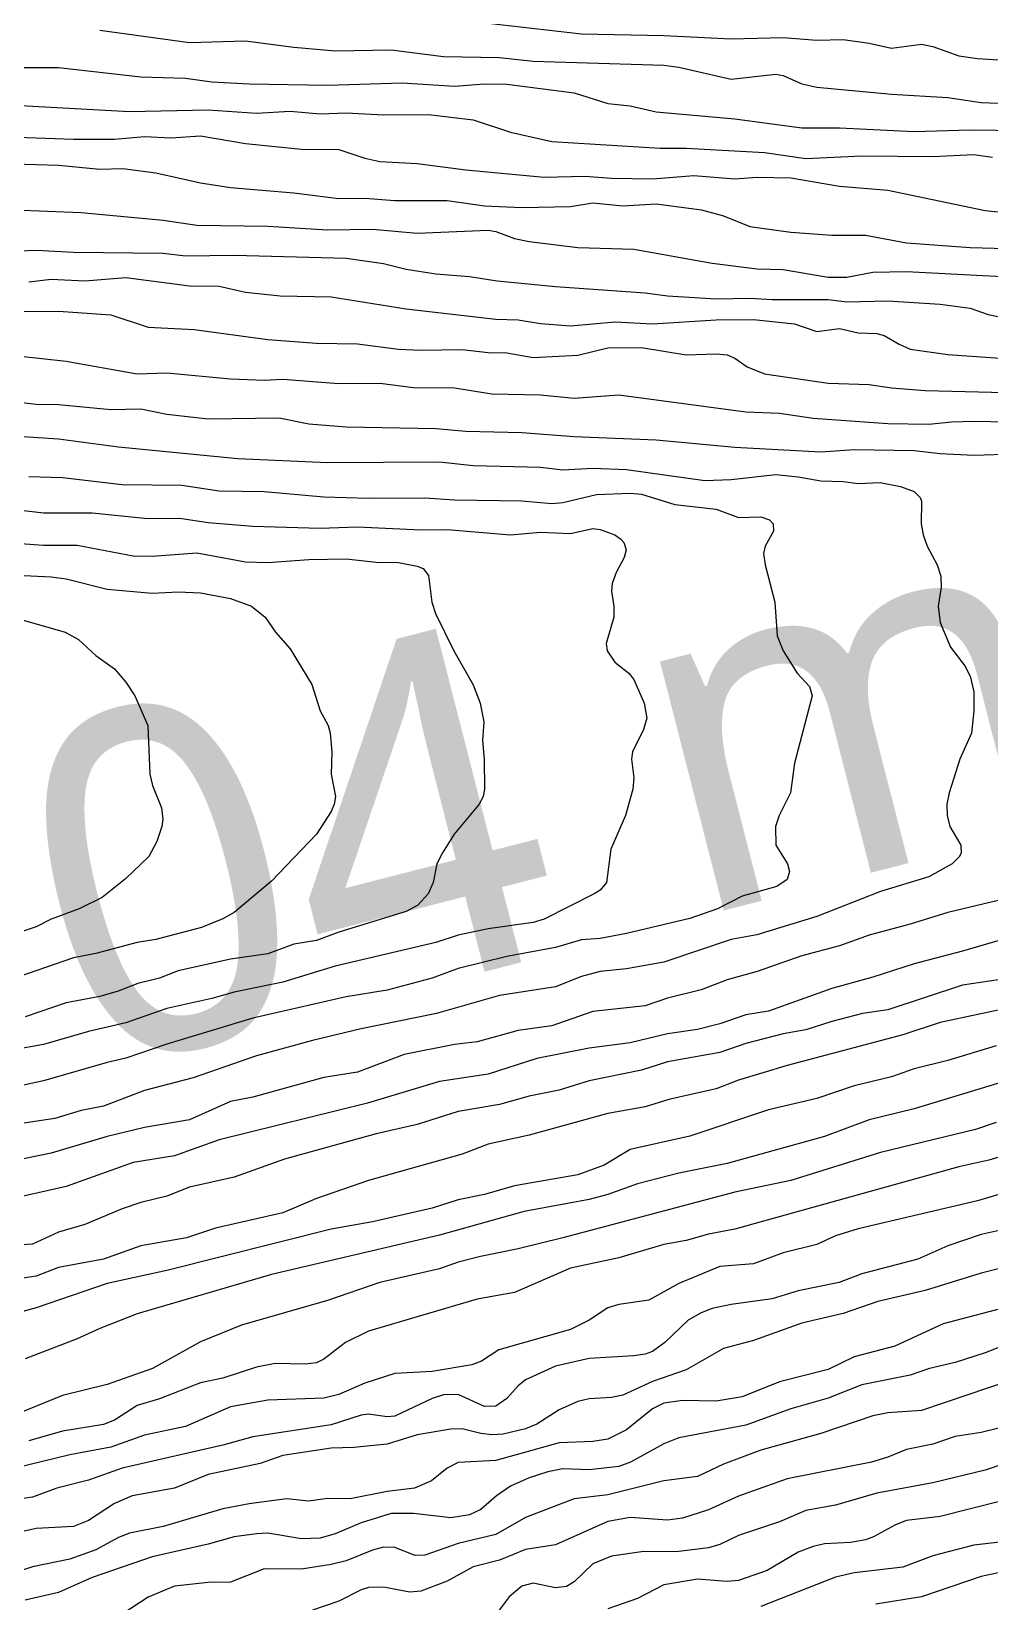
# Model space of a CAD drawing. Extents: x 474277 to 475042, y 254928 to 255625.
# Drawn here: x 474350.75 to 474370.44, y 255489.59 to 255521.82 of the extents above; entities that cross this region are included whole.
import ezdxf

# ---------------------------------------------------------------- set-up
doc = ezdxf.new("R2010")
doc.units = 0
doc.header["$MEASUREMENT"] = 0
doc.layers.add('BaseMapV2_DTM_export_MonNov09090547073261 — entities', color=1, linetype='CONTINUOUS')
doc.styles.get("Standard").update_dxf_attribs({"font": 'romans.shx'})

msp = doc.modelspace()

# ---------------------------------------------------------------- linework, layer by layer
at = {"layer": 'BaseMapV2_DTM_export_MonNov09090547073261 — entities', "color": 15, "linetype": 'Continuous', "true_color": 0xb7484b}
for points in [[(474352.156, 255521.839, 101.25), (474353.997, 255521.587, 101.25), (474355.147, 255521.625, 101.25), (474356.143, 255521.492, 101.25), (474356.987, 255521.416, 101.25), (474358.137, 255521.437, 101.25), (474359.211, 255521.3, 101.25), (474360.361, 255521.283, 101.25), (474361.051, 255521.204, 101.25), (474363.734, 255521.125, 101.25), (474364.041, 255521.081, 101.25), (474365.115, 255520.835, 101.25), (474366.035, 255520.941, 101.25), (474366.188, 255520.909, 101.25), (474366.571, 255520.741, 101.25), (474366.878, 255520.673, 101.25), (474368.412, 255520.531, 101.25), (474369.562, 255520.459, 101.25), (474370.252, 255520.36, 101.25), (474373.932, 255520.213, 101.25)], [(474360.131, 255521.987, 101), (474362.048, 255521.766, 101), (474363.734, 255521.73, 101), (474365.115, 255521.663, 101), (474366.188, 255521.693, 101), (474366.878, 255521.639, 101), (474367.415, 255521.65, 101), (474367.952, 255521.577, 101), (474368.412, 255521.473, 101), (474369.025, 255521.555, 101), (474369.255, 255521.508, 101), (474369.792, 255521.313, 101), (474370.175, 255521.257, 101), (474370.712, 255521.226, 101)], [(474350.469, 255521.078, 101.5), (474351.313, 255521.074, 101.5), (474353, 255520.882, 101.5), (474353.92, 255520.857, 101.5), (474354.457, 255520.785, 101.5), (474355.223, 255520.744, 101.5), (474356.834, 255520.716, 101.5), (474358.367, 255520.762, 101.5), (474359.441, 255520.692, 101.5), (474360.054, 255520.743, 101.5), (474360.514, 255520.732, 101.5), (474361.894, 255520.553, 101.5), (474362.584, 255520.34, 101.5), (474363.044, 255520.289, 101.5), (474363.581, 255520.166, 101.5), (474365.191, 255520.025, 101.5), (474366.571, 255519.838, 101.5), (474367.338, 255519.839, 101.5), (474368.872, 255519.764, 101.5), (474370.022, 255519.799, 101.5), (474372.706, 255519.766, 101.5)], [(474350.163, 255520.32, 101.75), (474352.77, 255520.176, 101.75), (474354.38, 255520.209, 101.75), (474355.377, 255520.138, 101.75), (474356.067, 255520.177, 101.75), (474356.68, 255520.123, 101.75), (474357.217, 255520.145, 101.75), (474357.984, 255520.108, 101.75), (474358.904, 255520.11, 101.75), (474359.824, 255520.004, 101.75), (474360.591, 255519.747, 101.75), (474361.434, 255519.56, 101.75), (474363.658, 255519.418, 101.75), (474364.194, 255519.424, 101.75), (474365.805, 255519.331, 101.75), (474366.648, 255519.206, 101.75), (474367.798, 255519.264, 101.75), (474369.255, 255519.247, 101.75), (474370.099, 255519.288, 101.75), (474370.482, 255519.234, 101.75)], [(474350.469, 255519.645, 102), (474351.62, 255519.603, 102), (474352.463, 255519.607, 102), (474353.076, 255519.658, 102), (474353.613, 255519.635, 102), (474354.227, 255519.671, 102), (474355.147, 255519.519, 102), (474356.297, 255519.401, 102), (474357.064, 255519.392, 102), (474357.6, 255519.216, 102), (474357.907, 255519.148, 102), (474358.674, 255519.11, 102), (474359.671, 255518.978, 102), (474361.281, 255518.826, 102), (474362.124, 255518.848, 102), (474362.661, 255518.803, 102), (474363.504, 255518.792, 102), (474364.348, 255518.862, 102), (474365.191, 255518.79, 102), (474365.651, 255518.824, 102), (474366.341, 255518.812, 102), (474367.338, 255518.644, 102), (474368.335, 255518.558, 102), (474370.329, 255518.141, 102), (474372.245, 255517.945, 102)], [(474350.393, 255519.097, 102.25), (474351.313, 255519.075, 102.25), (474352.156, 255518.99, 102.25), (474352.628, 255519.002, 102.25), (474353.306, 255518.917, 102.25), (474354.227, 255518.71, 102.25), (474354.84, 255518.614, 102.25), (474356.143, 255518.504, 102.25), (474357.064, 255518.391, 102.25), (474357.6, 255518.394, 102.25), (474358.214, 255518.345, 102.25), (474359.287, 255518.35, 102.25), (474360.054, 255518.236, 102.25), (474360.821, 255518.205, 102.25), (474361.818, 255518.223, 102.25), (474362.278, 255518.298, 102.25), (474362.891, 255518.238, 102.25), (474363.581, 255518.279, 102.25), (474364.508, 255518.159, 102.25), (474364.961, 255518.031, 102.25), (474365.498, 255517.815, 102.25), (474366.341, 255517.701, 102.25), (474367.185, 255517.635, 102.25), (474367.875, 255517.636, 102.25), (474368.718, 255517.481, 102.25), (474370.022, 255517.385, 102.25), (474371.249, 255517.349, 102.25)], [(474350.393, 255518.154, 102.5), (474351.773, 255518.104, 102.5), (474353.46, 255517.945, 102.5), (474354.15, 255517.841, 102.5), (474355.607, 255517.82, 102.5), (474356.834, 255517.743, 102.5), (474357.754, 255517.759, 102.5), (474358.674, 255517.676, 102.5), (474360.131, 255517.738, 102.5), (474360.284, 255517.711, 102.5), (474360.667, 255517.57, 102.5), (474360.974, 255517.508, 102.5), (474361.971, 255517.381, 102.5), (474363.121, 255517.347, 102.5), (474364.731, 255517.06, 102.5), (474365.651, 255516.946, 102.5), (474366.188, 255516.933, 102.5), (474367.108, 255516.776, 102.5), (474367.492, 255516.774, 102.5), (474368.028, 255516.876, 102.5), (474368.718, 255516.891, 102.5), (474370.942, 255516.774, 102.5)], [(474350.316, 255517.312, 102.75), (474350.853, 255517.328, 102.75), (474351.62, 255517.291, 102.75), (474353.46, 255517.271, 102.75), (474353.92, 255517.216, 102.75), (474354.917, 255517.226, 102.75), (474357.217, 255517.162, 102.75), (474357.984, 255517.057, 102.75), (474358.444, 255516.94, 102.75), (474359.057, 255516.841, 102.75), (474359.747, 255516.792, 102.75), (474360.318, 255516.702, 102.75), (474361.511, 255516.583, 102.75), (474363.351, 255516.456, 102.75), (474363.811, 255516.392, 102.75), (474364.808, 255516.332, 102.75), (474365.498, 255516.347, 102.75), (474365.958, 255516.314, 102.75), (474367.108, 255516.314, 102.75), (474367.492, 255516.268, 102.75), (474368.335, 255516.291, 102.75), (474369.408, 255516.223, 102.75), (474370.022, 255516.138, 102.75), (474370.392, 255516.012, 102.75), (474370.635, 255515.964, 102.75)], [(474350.699, 255516.68, 103), (474351.16, 255516.737, 103), (474351.85, 255516.699, 103), (474352.693, 255516.77, 103), (474353.997, 255516.6, 103), (474354.61, 255516.589, 103), (474355.147, 255516.467, 103), (474355.859, 255516.395, 103), (474356.91, 255516.371, 103), (474358.444, 255516.127, 103), (474360.284, 255515.911, 103), (474360.744, 255515.902, 103), (474361.204, 255515.825, 103), (474361.818, 255515.777, 103), (474362.738, 255515.856, 103), (474363.504, 255515.815, 103), (474364.808, 255515.897, 103), (474365.575, 255515.904, 103), (474366.418, 255515.819, 103), (474366.878, 255515.661, 103), (474367.338, 255515.724, 103), (474367.722, 255515.632, 103), (474368.105, 255515.62, 103), (474368.258, 255515.577, 103), (474368.565, 255515.398, 103), (474368.795, 255515.301, 103), (474369.562, 255515.187, 103), (474371.325, 255515.069, 103)], [(474350.393, 255516.071, 103.25), (474351.313, 255516.075, 103.25), (474352.386, 255516.004, 103.25), (474353.153, 255515.747, 103.25), (474354.097, 255515.705, 103.25), (474355.607, 255515.495, 103.25), (474356.604, 255515.424, 103.25), (474357.447, 255515.405, 103.25), (474358.29, 255515.299, 103.25), (474358.75, 255515.275, 103.25), (474359.594, 255515.292, 103.25), (474360.131, 255515.23, 103.25), (474360.514, 255515.221, 103.25), (474361.051, 255515.131, 103.25), (474361.971, 255515.175, 103.25), (474362.584, 255515.323, 103.25), (474363.274, 255515.333, 103.25), (474364.194, 255515.185, 103.25), (474364.808, 255515.205, 103.25), (474365.038, 255515.183, 103.25), (474365.191, 255515.113, 103.25), (474365.444, 255514.938, 103.25), (474365.805, 255514.795, 103.25), (474367.108, 255514.599, 103.25), (474367.952, 255514.577, 103.25), (474368.412, 255514.507, 103.25), (474369.102, 255514.452, 103.25), (474371.555, 255514.388, 103.25)], [(474350.469, 255515.159, 103.5), (474351.466, 255515.052, 103.5), (474352.923, 255514.79, 103.5), (474353.536, 255514.811, 103.5), (474354.84, 255514.693, 103.5), (474355.53, 255514.665, 103.5), (474355.913, 255514.682, 103.5), (474357.064, 255514.598, 103.5), (474357.907, 255514.599, 103.5), (474358.597, 255514.512, 103.5), (474359.441, 255514.506, 103.5), (474360.207, 255514.384, 103.5), (474361.204, 255514.361, 103.5), (474361.894, 255514.297, 103.5), (474362.814, 255514.36, 103.5), (474365.421, 255514.012, 103.5), (474366.111, 255513.984, 103.5), (474366.801, 255513.884, 103.5), (474368.335, 255513.773, 103.5), (474369.178, 255513.763, 103.5), (474369.638, 255513.811, 103.5), (474370.099, 255513.819, 103.5), (474370.789, 255513.806, 103.5)], [(474349.319, 255514.351, 103.75), (474350.849, 255514.172, 103.75), (474351.313, 255514.161, 103.75), (474352.386, 255514.063, 103.75), (474353, 255514.073, 103.75), (474353.536, 255513.968, 103.75), (474354.38, 255513.87, 103.75), (474355.837, 255513.891, 103.75), (474356.45, 255513.769, 103.75), (474357.217, 255513.704, 103.75), (474359.057, 255513.673, 103.75), (474359.671, 255513.616, 103.75), (474360.821, 255513.587, 103.75), (474361.894, 255513.505, 103.75), (474363.581, 255513.442, 103.75), (474365.191, 255513.289, 103.75), (474366.955, 255513.192, 103.75), (474367.645, 255513.24, 103.75), (474368.872, 255513.223, 103.75), (474369.408, 255513.158, 103.75), (474370.099, 255513.126, 103.75), (474370.942, 255513.154, 103.75)], [(474349.856, 255513.553, 104), (474351.313, 255513.463, 104), (474352.54, 255513.296, 104), (474354.993, 255513.054, 104), (474356.834, 255512.976, 104), (474359.134, 255512.987, 104), (474359.824, 255512.915, 104), (474361.204, 255512.88, 104), (474361.664, 255512.821, 104), (474362.278, 255512.855, 104), (474362.968, 255512.834, 104), (474364.578, 255512.606, 104), (474365.115, 255512.623, 104), (474366.035, 255512.725, 104), (474366.495, 255512.683, 104), (474366.955, 255512.595, 104), (474367.415, 255512.588, 104), (474367.722, 255512.547, 104), (474368.174, 255512.561, 104), (474368.593, 255512.485, 104), (474368.872, 255512.377, 104), (474368.995, 255512.255, 104), (474369.023, 255512.178, 104), (474369.019, 255511.718, 104), (474369.058, 255511.488, 104), (474369.141, 255511.258, 104), (474369.346, 255510.875, 104), (474369.421, 255510.645, 104), (474369.426, 255510.414, 104), (474369.369, 255510.031, 104), (474369.408, 255509.69, 104), (474369.617, 255509.188, 104), (474369.915, 255508.804, 104), (474370.022, 255508.595, 104), (474370.096, 255508.268, 104), (474370.097, 255507.884, 104), (474370.048, 255507.424, 104), (474369.813, 255506.887, 104), (474369.59, 255506.197, 104), (474369.542, 255505.967, 104), (474369.552, 255505.737, 104), (474369.607, 255505.507, 104), (474369.829, 255505.124, 104), (474369.841, 255504.97, 104), (474369.806, 255504.894, 104), (474369.657, 255504.74, 104), (474369.178, 255504.479, 104), (474368.182, 255504.178, 104), (474366.878, 255503.666, 104), (474365.645, 255503.284, 104), (474365.115, 255503.19, 104), (474363.734, 255502.724, 104), (474362.968, 255502.589, 104), (474362.431, 255502.537, 104), (474362.048, 255502.435, 104), (474361.511, 255502.22, 104), (474360.361, 255502.04, 104), (474359.072, 255501.673, 104), (474357.524, 255501.356, 104), (474356.527, 255501.118, 104), (474355.377, 255500.808, 104), (474354.073, 255500.354, 104), (474353.076, 255500.094, 104), (474352.233, 255499.772, 104), (474351.773, 255499.683, 104), (474351.236, 255499.52, 104), (474350.239, 255499.369, 104)], [(474350.699, 255512.689, 104.25), (474351.39, 255512.667, 104.25), (474352.616, 255512.523, 104.25), (474353.843, 255512.508, 104.25), (474354.61, 255512.392, 104.25), (474355.53, 255512.379, 104.25), (474356.757, 255512.27, 104.25), (474357.677, 255512.241, 104.25), (474358.827, 255512.253, 104.25), (474359.441, 255512.211, 104.25), (474360.821, 255512.185, 104.25), (474361.434, 255512.134, 104.25), (474361.664, 255512.152, 104.25), (474362.354, 255512.315, 104.25), (474363.044, 255512.344, 104.25), (474363.274, 255512.325, 104.25), (474363.964, 255512.11, 104.25), (474364.808, 255512.02, 104.25), (474365.268, 255511.845, 104.25), (474365.728, 255511.857, 104.25), (474365.907, 255511.795, 104.25), (474365.983, 255511.718, 104.25), (474365.984, 255511.565, 104.25), (474365.814, 255511.258, 104.25), (474365.783, 255511.105, 104.25), (474365.814, 255510.875, 104.25), (474366.015, 255510.108, 104.25), (474366.06, 255509.418, 104.25), (474366.182, 255509.111, 104.25), (474366.474, 255508.651, 104.25), (474366.725, 255508.379, 104.25), (474366.779, 255508.191, 104.25), (474366.416, 255506.811, 104.25), (474366.337, 255506.197, 104.25), (474366.101, 255505.737, 104.25), (474366.026, 255505.507, 104.25), (474366.035, 255505.124, 104.25), (474366.272, 255504.74, 104.25), (474366.317, 255504.587, 104.25), (474366.265, 255504.424, 104.25), (474366.057, 255504.28, 104.25), (474365.345, 255504.081, 104.25), (474364.838, 255503.82, 104.25), (474364.271, 255503.624, 104.25), (474362.968, 255503.314, 104.25), (474362.431, 255503.212, 104.25), (474362.048, 255503.183, 104.25), (474361.511, 255503.026, 104.25), (474360.514, 255502.839, 104.25), (474359.517, 255502.593, 104.25), (474358.98, 255502.398, 104.25), (474358.06, 255502.149, 104.25), (474357.217, 255502.012, 104.25), (474355.3, 255501.58, 104.25), (474353.536, 255501.046, 104.25), (474352.693, 255500.757, 104.25), (474352.31, 255500.67, 104.25), (474351.006, 255500.289, 104.25), (474349.549, 255499.975, 104.25)], [(474349.779, 255512.087, 104.5), (474351.006, 255511.939, 104.5), (474352.003, 255511.94, 104.5), (474353.076, 255511.834, 104.5), (474353.843, 255511.827, 104.5), (474354.38, 255511.744, 104.5), (474355.3, 255511.67, 104.5), (474356.68, 255511.627, 104.5), (474357.447, 255511.655, 104.5), (474358.75, 255511.593, 104.5), (474359.287, 255511.597, 104.5), (474360.591, 255511.493, 104.5), (474361.204, 255511.544, 104.5), (474361.818, 255511.519, 104.5), (474362.278, 255511.618, 104.5), (474362.431, 255511.6, 104.5), (474362.728, 255511.488, 104.5), (474362.845, 255511.411, 104.5), (474362.916, 255511.335, 104.5), (474362.962, 255511.181, 104.5), (474362.922, 255511.028, 104.5), (474362.757, 255510.721, 104.5), (474362.672, 255510.491, 104.5), (474362.658, 255510.338, 104.5), (474362.707, 255510.031, 104.5), (474362.709, 255509.801, 104.5), (474362.555, 255509.264, 104.5), (474362.57, 255509.111, 104.5), (474362.728, 255508.881, 104.5), (474363.017, 255508.651, 104.5), (474363.121, 255508.524, 104.5), (474363.333, 255508.038, 104.5), (474363.385, 255507.731, 104.5), (474363.321, 255507.501, 104.5), (474363.092, 255507.041, 104.5), (474363.07, 255506.887, 104.5), (474363.117, 255506.504, 104.5), (474363.099, 255506.274, 104.5), (474362.947, 255505.737, 104.5), (474362.649, 255505.047, 104.5), (474362.559, 255504.357, 104.5), (474362.432, 255504.204, 104.5), (474362.304, 255504.127, 104.5), (474361.281, 255503.607, 104.5), (474361.051, 255503.541, 104.5), (474360.131, 255503.411, 104.5), (474359.517, 255503.28, 104.5), (474359.057, 255503.13, 104.5), (474356.987, 255502.642, 104.5), (474355.913, 255502.317, 104.5), (474354.917, 255502.113, 104.5), (474354.457, 255501.981, 104.5), (474353.536, 255501.779, 104.5), (474352.693, 255501.485, 104.5), (474351.926, 255501.305, 104.5), (474351.006, 255501.035, 104.5), (474350.393, 255500.93, 104.5)], [(474349.013, 255511.422, 104.75), (474351.006, 255511.277, 104.75), (474351.696, 255511.279, 104.75), (474352.846, 255511.057, 104.75), (474353.23, 255511.052, 104.75), (474354.15, 255511.122, 104.75), (474355.147, 255510.938, 104.75), (474355.607, 255510.924, 104.75), (474356.45, 255510.986, 104.75), (474357.217, 255510.997, 104.75), (474357.83, 255510.929, 104.75), (474358.29, 255510.921, 104.75), (474358.674, 255510.851, 104.75), (474358.797, 255510.798, 104.75), (474358.904, 255510.657, 104.75), (474358.974, 255510.108, 104.75), (474359.047, 255509.878, 104.75), (474359.422, 255509.111, 104.75), (474359.824, 255508.417, 104.75), (474359.965, 255508.038, 104.75), (474360.044, 255507.654, 104.75), (474360.015, 255507.271, 104.75), (474360.051, 255506.887, 104.75), (474360.056, 255506.274, 104.75), (474360.028, 255506.121, 104.75), (474359.947, 255505.967, 104.75), (474359.431, 255505.354, 104.75), (474359.191, 255504.97, 104.75), (474359.079, 255504.74, 104.75), (474359, 255504.357, 104.75), (474358.896, 255504.127, 104.75), (474358.685, 255503.897, 104.75), (474358.444, 255503.763, 104.75), (474357.064, 255503.342, 104.75), (474356.604, 255503.169, 104.75), (474356.143, 255503.095, 104.75), (474355.607, 255502.895, 104.75), (474354.84, 255502.79, 104.75), (474353.767, 255502.551, 104.75), (474353.383, 255502.399, 104.75), (474352.936, 255502.287, 104.75), (474352.535, 255502.133, 104.75), (474352.156, 255502.025, 104.75), (474351.466, 255501.893, 104.75), (474350.623, 255501.605, 104.75)], [(474349.626, 255510.706, 105), (474351.16, 255510.63, 105), (474351.466, 255510.588, 105), (474352.31, 255510.375, 105), (474353.23, 255510.296, 105), (474353.767, 255510.32, 105), (474354.227, 255510.3, 105), (474354.843, 255510.184, 105), (474355.273, 255510.031, 105), (474355.552, 255509.801, 105), (474355.768, 255509.494, 105), (474356.067, 255509.153, 105), (474356.513, 255508.421, 105), (474356.684, 255507.884, 105), (474356.843, 255507.577, 105), (474356.888, 255507.424, 105), (474356.919, 255507.041, 105), (474356.905, 255506.581, 105), (474356.993, 255506.121, 105), (474356.97, 255505.967, 105), (474356.907, 255505.814, 105), (474356.606, 255505.354, 105), (474355.683, 255504.385, 105), (474354.914, 255503.744, 105), (474354.687, 255503.613, 105), (474354.247, 255503.437, 105), (474353.306, 255503.19, 105), (474352.922, 255503.13, 105), (474352.08, 255502.903, 105), (474351.62, 255502.817, 105), (474349.549, 255502.105, 105)], [(474350.469, 255509.776, 105.25), (474351.447, 255509.494, 105.25), (474351.722, 255509.341, 105.25), (474352.08, 255509.019, 105.25), (474352.463, 255508.74, 105.25), (474352.693, 255508.47, 105.25), (474352.878, 255508.191, 105.25), (474353.143, 255507.577, 105.25), (474353.184, 255506.581, 105.25), (474353.241, 255506.351, 105.25), (474353.422, 255505.891, 105.25), (474353.454, 255505.661, 105.25), (474353.433, 255505.507, 105.25), (474353.33, 255505.201, 105.25), (474353.162, 255504.894, 105.25), (474352.687, 255504.434, 105.25), (474352.204, 255504.05, 105.25), (474351.734, 255503.82, 105.25), (474351.16, 255503.605, 105.25), (474350.853, 255503.454, 105.25), (474350.009, 255503.168, 105.25)], [(474370.712, 255504.015, 103.75), (474369.562, 255503.746, 103.75), (474368.795, 255503.503, 103.75), (474367.952, 255503.281, 103.75), (474367.338, 255503.063, 103.75), (474366.571, 255502.858, 103.75), (474365.651, 255502.532, 103.75), (474365.038, 255502.364, 103.75), (474364.501, 255502.162, 103.75), (474363.811, 255501.988, 103.75), (474363.351, 255501.83, 103.75), (474362.278, 255501.711, 103.75), (474361.434, 255501.417, 103.75), (474360.744, 255501.327, 103.75), (474359.901, 255501.093, 103.75), (474359.441, 255501.035, 103.75), (474358.409, 255500.83, 103.75), (474357.447, 255500.468, 103.75), (474356.757, 255500.363, 103.75), (474355.3, 255499.96, 103.75), (474354.84, 255499.867, 103.75), (474353.997, 255499.492, 103.75), (474353.076, 255499.338, 103.75), (474352.31, 255499.15, 103.75), (474351.16, 255498.809, 103.75), (474348.783, 255498.326, 103.75)], [(474372.399, 255503.691, 103.5), (474369.869, 255502.95, 103.5), (474368.872, 255502.689, 103.5), (474368.028, 255502.418, 103.5), (474367.185, 255502.188, 103.5), (474365.881, 255501.72, 103.5), (474365.421, 255501.647, 103.5), (474364.885, 255501.46, 103.5), (474364.424, 255501.348, 103.5), (474363.811, 255501.257, 103.5), (474363.044, 255501.073, 103.5), (474362.201, 255500.959, 103.5), (474361.127, 255500.75, 103.5), (474360.131, 255500.429, 103.5), (474359.134, 255500.276, 103.5), (474357.655, 255499.833, 103.5), (474354.61, 255499.083, 103.5), (474353.69, 255498.756, 103.5), (474352.846, 255498.615, 103.5), (474351.466, 255498.125, 103.5), (474350.316, 255497.865, 103.5)], [(474370.789, 255502.391, 103.25), (474369.869, 255502.255, 103.25), (474368.335, 255501.749, 103.25), (474367.814, 255501.673, 103.25), (474367.185, 255501.512, 103.25), (474366.648, 255501.335, 103.25), (474366.188, 255501.253, 103.25), (474365.421, 255501.057, 103.25), (474364.885, 255500.873, 103.25), (474363.811, 255500.684, 103.25), (474363.274, 255500.509, 103.25), (474362.202, 255500.293, 103.25), (474361.587, 255500.103, 103.25), (474360.974, 255499.979, 103.25), (474360.361, 255499.807, 103.25), (474359.517, 255499.662, 103.25), (474358.674, 255499.398, 103.25), (474357.83, 255499.205, 103.25), (474355.947, 255498.683, 103.25), (474354.917, 255498.318, 103.25), (474353.997, 255498.11, 103.25), (474353.536, 255497.924, 103.25), (474353, 255497.797, 103.25), (474352.616, 255497.666, 103.25), (474351.85, 255497.343, 103.25), (474351.313, 255497.189, 103.25), (474350.776, 255496.941, 103.25), (474350.239, 255496.905, 103.25)], [(474371.727, 255501.98, 103), (474369.408, 255501.486, 103), (474368.642, 255501.237, 103), (474366.265, 255500.609, 103), (474365.268, 255500.304, 103), (474364.808, 255500.13, 103), (474363.836, 255499.91, 103), (474363.351, 255499.757, 103), (474362.584, 255499.625, 103), (474360.974, 255499.178, 103), (474360.129, 255498.99, 103), (474359.594, 255498.785, 103), (474357.677, 255498.251, 103), (474356.604, 255497.879, 103), (474355.913, 255497.584, 103), (474354.533, 255497.27, 103), (474353.939, 255497.073, 103), (474353, 255496.907, 103), (474352.233, 255496.638, 103), (474351.313, 255496.466, 103), (474350.853, 255496.284, 103), (474349.703, 255496.116, 103)], [(474370.559, 255501.011, 102.75), (474369.562, 255500.708, 102.75), (474368.872, 255500.539, 102.75), (474368.412, 255500.376, 102.75), (474367.645, 255500.187, 102.75), (474366.878, 255499.928, 102.75), (474365.881, 255499.699, 102.75), (474364.271, 255499.159, 102.75), (474363.044, 255498.884, 102.75), (474362.508, 255498.562, 102.75), (474361.971, 255498.363, 102.75), (474360.667, 255498.14, 102.75), (474360.054, 255497.962, 102.75), (474359.517, 255497.853, 102.75), (474358.98, 255497.682, 102.75), (474357.754, 255497.403, 102.75), (474356.91, 255497.248, 102.75), (474353.536, 255496.403, 102.75), (474352.31, 255496.139, 102.75), (474350.853, 255495.635, 102.75), (474348.629, 255495.031, 102.75)], [(474370.789, 255500.3, 102.5), (474368.872, 255499.718, 102.5), (474367.952, 255499.493, 102.5), (474367.031, 255499.152, 102.5), (474365.038, 255498.595, 102.5), (474364.041, 255498.399, 102.5), (474363.198, 255498.18, 102.5), (474362.584, 255497.963, 102.5), (474362.201, 255497.861, 102.5), (474360.866, 255497.61, 102.5), (474359.134, 255497.126, 102.5), (474355.683, 255496.32, 102.5), (474352.923, 255495.512, 102.5), (474352.156, 255495.213, 102.5), (474351.696, 255494.999, 102.5), (474350.623, 255494.591, 102.5)], [(474370.559, 255499.435, 102.25), (474370.131, 255499.296, 102.25), (474368.182, 255498.823, 102.25), (474366.341, 255498.245, 102.25), (474365.191, 255498.012, 102.25), (474361.664, 255497.074, 102.25), (474360.744, 255496.844, 102.25), (474359.97, 255496.689, 102.25), (474359.517, 255496.576, 102.25), (474359.134, 255496.436, 102.25), (474357.906, 255496.153, 102.25), (474356.834, 255495.785, 102.25), (474355.07, 255495.28, 102.25), (474354.227, 255494.942, 102.25), (474353.241, 255494.389, 102.25), (474352.31, 255494.066, 102.25), (474351.39, 255493.838, 102.25), (474350.469, 255493.463, 102.25)], [(474371.325, 255498.942, 102), (474370.405, 255498.668, 102), (474369.792, 255498.528, 102), (474365.191, 255497.252, 102), (474364.655, 255497.146, 102), (474364.194, 255497.016, 102), (474363.734, 255496.937, 102), (474362.814, 255496.663, 102), (474361.818, 255496.449, 102), (474360.667, 255495.954, 102), (474359.901, 255495.811, 102), (474357.677, 255495.156, 102), (474357.199, 255494.926, 102), (474356.757, 255494.584, 102), (474356.604, 255494.506, 102), (474356.373, 255494.479, 102), (474355.76, 255494.493, 102), (474355.377, 255494.418, 102), (474354.687, 255494.195, 102), (474354.227, 255494.098, 102), (474353.383, 255493.767, 102), (474352.923, 255493.635, 102), (474352.463, 255493.333, 102), (474352.233, 255493.242, 102), (474351.39, 255493.104, 102), (474350.699, 255492.908, 102)], [(474371.555, 255498.244, 101.75), (474370.175, 255497.83, 101.75), (474367.722, 255497.257, 101.75), (474367.262, 255497.112, 101.75), (474366.878, 255496.936, 101.75), (474366.188, 255496.763, 101.75), (474365.575, 255496.541, 101.75), (474364.885, 255496.486, 101.75), (474364.041, 255496.136, 101.75), (474363.428, 255495.797, 101.75), (474362.814, 255495.704, 101.75), (474362.584, 255495.64, 101.75), (474362.201, 255495.383, 101.75), (474361.818, 255495.195, 101.75), (474360.352, 255494.773, 101.75), (474359.994, 255494.543, 101.75), (474359.796, 255494.466, 101.75), (474358.98, 255494.331, 101.75), (474358.214, 255494.287, 101.75), (474357.6, 255494.09, 101.75), (474357.064, 255493.86, 101.75), (474356.757, 255493.782, 101.75), (474355.607, 255493.746, 101.75), (474354.84, 255493.609, 101.75), (474353.92, 255493.201, 101.75), (474353.076, 255493.024, 101.75), (474352.386, 255492.78, 101.75), (474351.543, 255492.621, 101.75), (474350.393, 255492.342, 101.75)], [(474371.668, 255497.456, 101.5), (474370.252, 255497.138, 101.5), (474369.562, 255496.911, 101.5), (474368.948, 255496.632, 101.5), (474367.798, 255496.332, 101.5), (474367.335, 255496.153, 101.5), (474366.495, 255495.983, 101.5), (474365.958, 255495.819, 101.5), (474365.115, 255495.708, 101.5), (474364.731, 255495.625, 101.5), (474364.501, 255495.537, 101.5), (474364.232, 255495.386, 101.5), (474363.757, 255494.926, 101.5), (474363.504, 255494.744, 101.5), (474363.351, 255494.686, 101.5), (474363.121, 255494.65, 101.5), (474362.201, 255494.594, 101.5), (474361.511, 255494.437, 101.5), (474360.894, 255494.159, 101.5), (474360.744, 255494.035, 101.5), (474360.514, 255493.775, 101.5), (474360.284, 255493.621, 101.5), (474360.054, 255493.614, 101.5), (474359.517, 255493.857, 101.5), (474359.211, 255493.852, 101.5), (474358.978, 255493.776, 101.5), (474358.214, 255493.417, 101.5), (474358.06, 255493.403, 101.5), (474357.677, 255493.458, 101.5), (474357.524, 255493.438, 101.5), (474356.91, 255493.237, 101.5), (474355.3, 255492.988, 101.5), (474354.687, 255492.818, 101.5), (474352.616, 255492.35, 101.5), (474351.926, 255492.103, 101.5), (474351.279, 255491.936, 101.5), (474350.776, 255491.751, 101.5), (474350.163, 255491.662, 101.5)], [(474371.632, 255496.694, 101.25), (474370.252, 255496.347, 101.25), (474369.102, 255495.995, 101.25), (474368.128, 255495.769, 101.25), (474367.415, 255495.518, 101.25), (474366.571, 255495.319, 101.25), (474365.575, 255494.965, 101.25), (474364.961, 255494.804, 101.25), (474364.194, 255494.362, 101.25), (474363.504, 255494.129, 101.25), (474362.891, 255493.848, 101.25), (474362.661, 255493.796, 101.25), (474362.201, 255493.769, 101.25), (474361.971, 255493.718, 101.25), (474361.587, 255493.546, 101.25), (474361.127, 255493.253, 101.25), (474360.897, 255493.152, 101.25), (474360.437, 255493.048, 101.25), (474360.207, 255493.034, 101.25), (474359.977, 255493.057, 101.25), (474359.594, 255493.153, 101.25), (474359.364, 255493.147, 101.25), (474358.674, 255493.033, 101.25), (474358.06, 255492.841, 101.25), (474357.37, 255492.771, 101.25), (474356.91, 255492.761, 101.25), (474355.913, 255492.605, 101.25), (474355.453, 255492.444, 101.25), (474354.38, 255492.22, 101.25), (474353.69, 255491.941, 101.25), (474352.822, 255491.782, 101.25), (474352.463, 255491.626, 101.25), (474351.926, 255491.276, 101.25), (474351.62, 255491.15, 101.25), (474350.853, 255491.108, 101.25), (474350.393, 255491.01, 101.25)], [(474370.928, 255495.693, 101), (474369.468, 255495.309, 101), (474368.479, 255494.849, 101), (474367.645, 255494.63, 101), (474367.108, 255494.371, 101), (474366.111, 255494.117, 101), (474365.345, 255493.808, 101), (474364.808, 255493.721, 101), (474364.118, 255493.735, 101), (474363.734, 255493.683, 101), (474363.504, 255493.564, 101), (474362.968, 255493.133, 101), (474362.584, 255492.942, 101), (474362.278, 255492.893, 101), (474361.587, 255492.869, 101), (474360.284, 255492.504, 101), (474359.517, 255492.465, 101), (474359.287, 255492.348, 101), (474358.965, 255492.089, 101), (474358.62, 255491.936, 101), (474358.06, 255491.873, 101), (474357.294, 255491.716, 101), (474356.834, 255491.728, 101), (474356.45, 255491.674, 101), (474355.99, 255491.721, 101), (474355.223, 255491.614, 101), (474354.687, 255491.513, 101), (474353.46, 255491.15, 101), (474352.77, 255491.015, 101), (474352.54, 255490.929, 101), (474352.08, 255490.676, 101), (474351.543, 255490.481, 101), (474350.776, 255490.322, 101), (474349.166, 255489.793, 101)], [(474371.019, 255494.986, 100.75), (474370.329, 255494.712, 100.75), (474369.715, 255494.515, 100.75), (474369.186, 255494.389, 100.75), (474368.795, 255494.254, 100.75), (474367.798, 255494.058, 100.75), (474367.108, 255493.783, 100.75), (474366.341, 255493.567, 100.75), (474365.421, 255493.229, 100.75), (474364.041, 255492.972, 100.75), (474363.734, 255492.845, 100.75), (474363.048, 255492.472, 100.75), (474362.814, 255492.381, 100.75), (474362.201, 255492.311, 100.75), (474361.664, 255492.337, 100.75), (474361.357, 255492.271, 100.75), (474360.974, 255492.149, 100.75), (474360.591, 255491.978, 100.75), (474360.303, 255491.782, 100.75), (474359.977, 255491.498, 100.75), (474359.747, 255491.389, 100.75), (474359.364, 255491.329, 100.75), (474358.597, 255491.415, 100.75), (474358.137, 255491.416, 100.75), (474357.524, 255491.227, 100.75), (474356.987, 255491.003, 100.75), (474356.68, 255490.913, 100.75), (474356.297, 255490.9, 100.75), (474355.607, 255491.013, 100.75), (474355.377, 255491.001, 100.75), (474354.916, 255490.939, 100.75), (474354.38, 255490.787, 100.75), (474353.23, 255490.527, 100.75), (474352.003, 255490.109, 100.75), (474351.313, 255489.797, 100.75), (474350.623, 255489.639, 100.75)], [(474370.865, 255494.156, 100.5), (474369.025, 255493.533, 100.5), (474368.335, 255493.481, 100.5), (474368.028, 255493.423, 100.5), (474366.955, 255493.06, 100.5), (474365.728, 255492.718, 100.5), (474364.961, 255492.429, 100.5), (474364.424, 255492.18, 100.5), (474363.734, 255492.09, 100.5), (474362.584, 255491.799, 100.5), (474361.894, 255491.716, 100.5), (474360.897, 255491.333, 100.5), (474360.284, 255490.988, 100.5), (474359.517, 255490.804, 100.5), (474358.827, 255490.562, 100.5), (474358.63, 255490.555, 100.5), (474358.214, 255490.72, 100.5), (474357.984, 255490.729, 100.5), (474357.754, 255490.665, 100.5), (474357.217, 255490.447, 100.5), (474356.91, 255490.369, 100.5), (474356.297, 255490.274, 100.5), (474355.53, 255490.286, 100.5), (474354.84, 255490.013, 100.5), (474354.38, 255490.003, 100.5), (474353.69, 255489.928, 100.5), (474353.153, 255489.702, 100.5), (474352.616, 255489.354, 100.5)], [(474371.172, 255493.302, 100.25), (474370.252, 255493.079, 100.25), (474369.715, 255492.998, 100.25), (474369.255, 255492.839, 100.25), (474368.718, 255492.731, 100.25), (474368.335, 255492.573, 100.25), (474367.995, 255492.472, 100.25), (474366.265, 255492.126, 100.25), (474365.268, 255491.776, 100.25), (474364.655, 255491.496, 100.25), (474364.118, 255491.324, 100.25), (474363.811, 255491.284, 100.25), (474363.044, 255491.335, 100.25), (474362.584, 255491.256, 100.25), (474361.511, 255490.778, 100.25), (474360.897, 255490.677, 100.25), (474360.361, 255490.463, 100.25), (474359.824, 255490.326, 100.25), (474359.287, 255490.028, 100.25), (474358.75, 255489.823, 100.25), (474358.52, 255489.805, 100.25), (474357.984, 255489.908, 100.25), (474357.677, 255489.898, 100.25), (474357.524, 255489.851, 100.25), (474357.064, 255489.621, 100.25), (474356.527, 255489.438, 100.25)], [(474370.712, 255492.438, 100), (474370.329, 255492.306, 100), (474369.255, 255492.046, 100), (474368.105, 255491.838, 100), (474367.262, 255491.59, 100), (474366.648, 255491.478, 100), (474366.111, 255491.247, 100), (474365.268, 255490.964, 100), (474364.885, 255490.784, 100), (474364.655, 255490.712, 100), (474364.041, 255490.639, 100), (474363.274, 255490.634, 100), (474362.661, 255490.545, 100), (474362.278, 255490.384, 100), (474361.894, 255490.017, 100), (474361.741, 255489.918, 100), (474361.511, 255489.892, 100), (474361.051, 255489.988, 100), (474360.821, 255489.927, 100), (474360.559, 255489.712, 100), (474360.337, 255489.405, 100)], [(474371.249, 255491.825, 99.75), (474369.408, 255491.36, 99.75), (474368.718, 255491.274, 99.75), (474368.488, 255491.189, 99.75), (474368.041, 255490.939, 99.75), (474367.875, 255490.877, 99.75), (474367.568, 255490.823, 99.75), (474367.031, 255490.794, 99.75), (474366.801, 255490.743, 99.75), (474366.495, 255490.623, 99.75), (474365.86, 255490.249, 99.75), (474365.268, 255490.041, 99.75), (474365.038, 255490.021, 99.75), (474364.424, 255490.07, 99.75), (474363.734, 255489.957, 99.75), (474363.198, 255489.675, 99.75), (474362.584, 255489.462, 99.75)], [(474370.635, 255490.829, 99.5), (474370.099, 255490.772, 99.5), (474369.255, 255490.549, 99.5), (474368.642, 255490.316, 99.5), (474367.645, 255490.202, 99.5), (474367.262, 255490.11, 99.5), (474365.728, 255489.51, 99.5)], [(474370.833, 255490.249, 99.25), (474370.252, 255490.125, 99.25), (474369.026, 255489.712, 99.25), (474368.085, 255489.559, 99.25)]]:
    msp.add_polyline3d(points, dxfattribs=at)

# ---------------------------------------------------------------- texts
at = {"layer": 'BaseMapV2_DTM_export_MonNov09090547073261 — entities', "color": 250, "true_color": 0x323232, "insert": (474346.725, 255499.015), "char_height": 0.2, "width": 21.93774, "attachment_point": 7, "rotation": 14.3608}
msp.add_mtext('\\fOpen Sans|i0|b0;\\H7.02279;104\\~m', dxfattribs=at)

doc.saveas('drawing.dxf')
